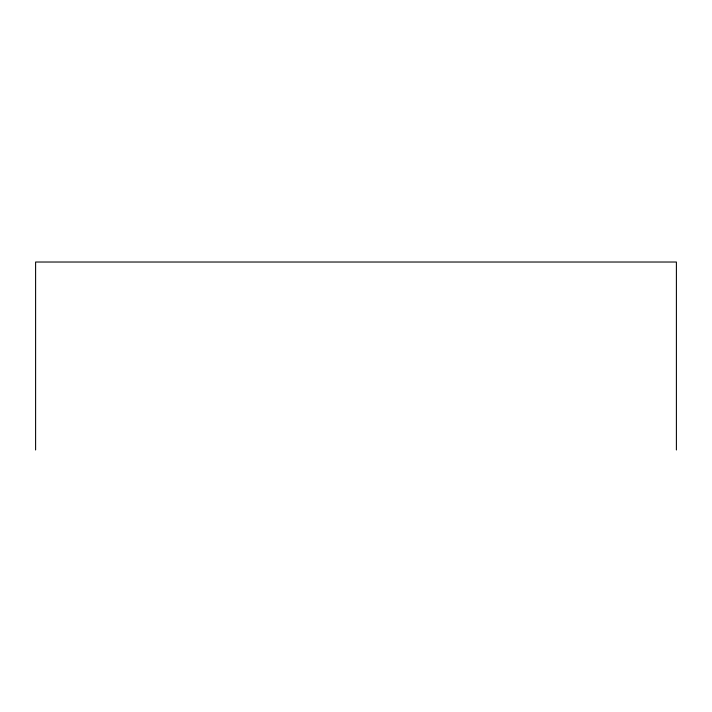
<?xml version="1.0" encoding="UTF-8"?>
<svg xmlns="http://www.w3.org/2000/svg" width="712" height="712" viewBox="0 0 712 712"><rect width="100%" height="100%" fill="white"/><g stroke="black" fill="none" stroke-linecap="round" stroke-linejoin="round"><path stroke-width="1.07" d="M676.4 449.975L676.4 262.025L35.6 262.025L35.6 449.975"/></g></svg>
